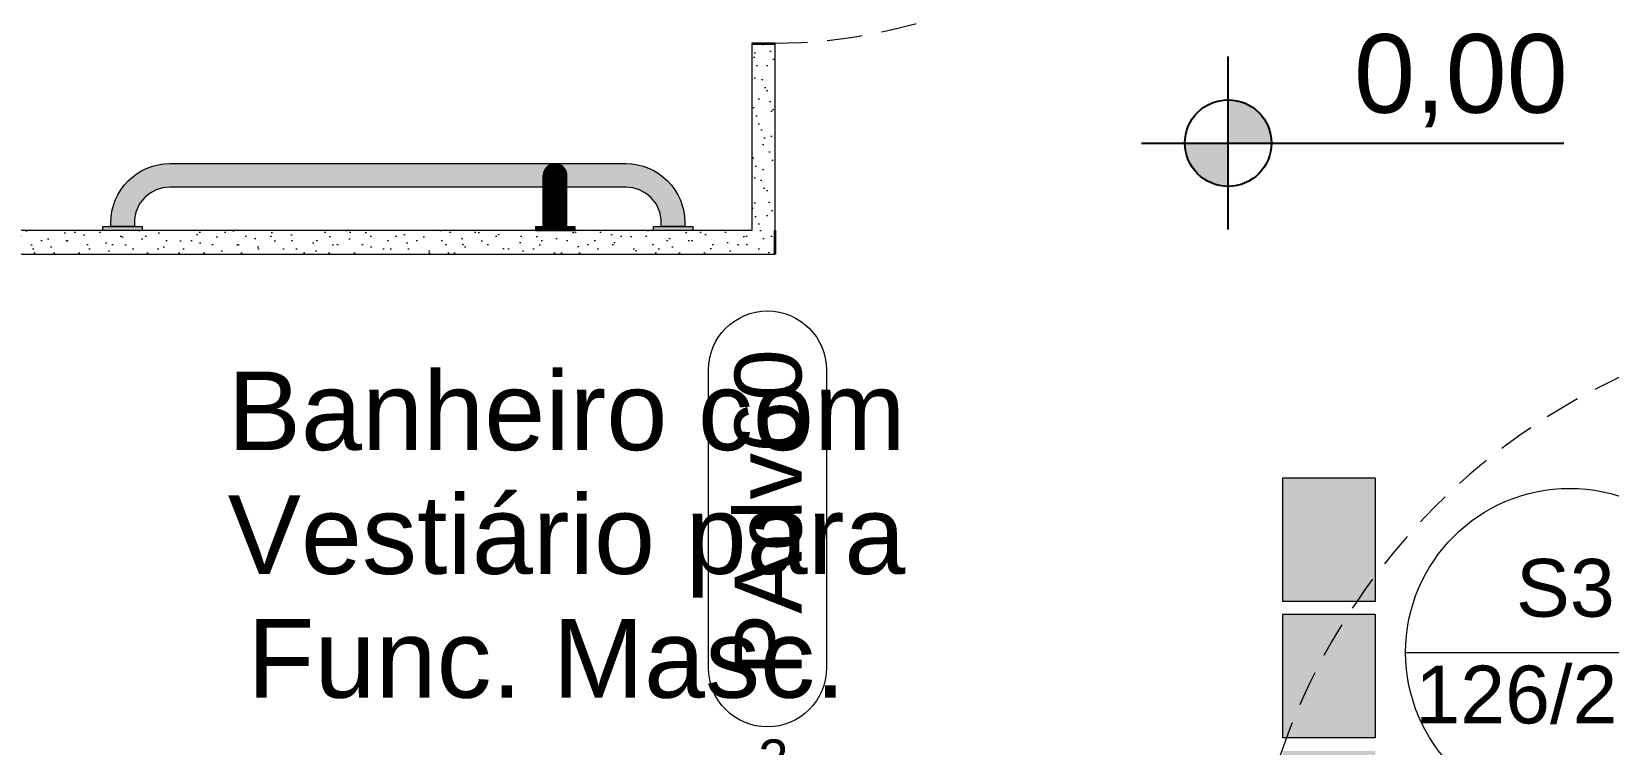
# Model space of a CAD drawing. Header units: metres. Extents: x -1783 to 21505, y -57 to 13660.
# Drawn here: x 11988.3 to 12188.8, y 12448.9 to 12539.6 of the extents above; entities that cross this region are included whole.
import ezdxf

# ---------------------------------------------------------------- set-up
doc = ezdxf.new("R2010")
doc.units = ezdxf.units.M
doc.header["$MEASUREMENT"] = 0
doc.linetypes.add('Dashed', pattern=[0.07, 0.045, -0.025])
for name, color, linetype, lineweight in [('Bombeiro', 1, 'Continuous', 0), ('LOUCAS-METAIS.ARQ_Caneta_No__96', 252, 'Continuous', 0), ('Marcadores de Porta Archicad_Caneta_No__7', 7, 'Continuous', 13), ('PAREDE.ARQ_Caneta_No__1', 7, 'Continuous', 35), ('PAREDE.ARQ_Caneta_No__241', 7, 'Continuous', 13), ('Portas Archicad_Caneta_No__1', 7, 'Continuous', 35), ('Portas Archicad_Caneta_No__241', 7, 'Continuous', 13), ('Selos de Zona Archicad_Caneta_No__11', 7, 'Continuous', 5)]:
    doc.layers.add(name, color=color, linetype=linetype, lineweight=lineweight)
for name, color, linetype in [('cotas', 7, 'Continuous'), ('COTAS EXECUTIVO.EXEC', 7, 'Continuous'), ('Marcadores de Porta Archicad', 7, 'Continuous'), ('Portas Archicad', 7, 'Continuous'), ('ZONA', 7, 'Continuous')]:
    doc.layers.add(name, color=color, linetype=linetype)
for name, color, linetype, lineweight, true_color in [('LOUCAS-METAIS.ARQ_Caneta_No__18', 7, 'Continuous', 0, 0xdfdfdf), ('PAREDE.ARQ_Caneta_No__97', 7, 'Continuous', 5, 0x6b6b6b), ('Portas Archicad_Caneta_No__9', 7, 'Continuous', 5, 0x020202), ('Portas Archicad_Caneta_No__97', 7, 'Continuous', 5, 0x6b6b6b)]:
    doc.layers.add(name, color=color, linetype=linetype, lineweight=lineweight, true_color=true_color)
doc.styles.add('ARIAL', font='arial.ttf', dxfattribs={"height": 0.15})
doc.styles.add('GENERATED_STYLE_1', font='arial.ttf')
doc.styles.add('R80', font='romans.shx', dxfattribs={"height": 10})
doc.dimstyles.new('1-50', dxfattribs={"dimtxt": 10, "dimasz": 5, "dimexe": 10, "dimexo": 10, "dimgap": 3, "dimtad": 1, "dimdec": 1, "dimrnd": 1, "dimdsep": 46, "dimtxsty": 'R80', "dimblk": 'DOT', "dimcen": 0, "dimclrd": 252, "dimclre": 252, "dimclrt": 252, "dimadec": 0, "dimazin": 0, "dimtfac": 1, "dimtdec": 1, "dimtix": 1, "dimtmove": 2, "dimatfit": 3, "dimldrblk": 'DOT', "dimfxl": 1, "dimtolj": 1, "dimarcsym": 0})
pattern_1 = [(45, (18585.2446, 16076.2687), (-1.59099026, 1.59099026), [0, -1.5, 0, -2.25]), (110, (18590.2446, 16076.2687), (2.1143084, 0.7695453), [0, -1.1, 0, -1.9])]

# ---------------------------------------------------------------- blocks, each defined once
blk = doc.blocks.new('_Dot')
at = {"color": 0, "linetype": 'ByBlock', "lineweight": -2}
blk.add_line((-0.5, 0), (-1, 0), dxfattribs=at)
at = {"color": 0, "linetype": 'ByBlock', "const_width": 0.5}
blk.add_lwpolyline([(-0.25, 0, 1), (0.25, 0, 1)], format="xyb", close=True, dxfattribs=at)
blk = doc.blocks.new('*D7198')
at = {"layer": 'COTAS EXECUTIVO.EXEC', "color": 252, "lineweight": -2, "transparency": 16777216}
for p, q in [((12086.34, 12791.3), (11880.68, 12791.3)), ((11890.68, 12786.3), (11890.68, 12608.21)), ((11890.68, 12425.89), (11890.68, 12576.49)), ((12711.34, 12420.89), (11880.68, 12420.89))]:
    blk.add_line(p, q, dxfattribs=at)
at = {"layer": 'COTAS EXECUTIVO.EXEC', "color": 252, "lineweight": -2, "transparency": 16777216, "xscale": 5, "yscale": 5, "zscale": 5}
for p, rotation in [((11890.68, 12791.3), 90), ((11890.68, 12420.89), 270)]:
    blk.add_blockref('_Dot', p, dxfattribs=dict(at, rotation=rotation))
at = {"layer": 'COTAS EXECUTIVO.EXEC', "color": 252, "transparency": 16777216, "insert": (11890.68, 12592.35), "char_height": 10, "attachment_point": 5, "rotation": 90, "style": 'R80'}
blk.add_mtext('\\A1;370', dxfattribs=at)
blk = doc.blocks.new('*D7251')
at = {"layer": 'COTAS EXECUTIVO.EXEC', "color": 252, "lineweight": -2, "transparency": 16777216}
for p, q in [((12043.84, 12821.3), (12043.84, 12855.05)), ((12238.85, 12510.89), (12238.85, 12855.05)), ((12048.84, 12845.05), (12125.8, 12845.05)), ((12233.85, 12845.05), (12156.09, 12845.05))]:
    blk.add_line(p, q, dxfattribs=at)
at = {"layer": 'COTAS EXECUTIVO.EXEC', "color": 252, "lineweight": -2, "transparency": 16777216, "xscale": 5, "yscale": 5, "zscale": 5, "rotation": 180}
blk.add_blockref('_Dot', (12043.84, 12845.05), dxfattribs=at)
at = {"layer": 'COTAS EXECUTIVO.EXEC', "color": 252, "lineweight": -2, "transparency": 16777216, "xscale": 5, "yscale": 5, "zscale": 5}
blk.add_blockref('_Dot', (12238.85, 12845.05), dxfattribs=at)
at = {"layer": 'COTAS EXECUTIVO.EXEC', "color": 252, "transparency": 16777216, "insert": (12140.94, 12845.05), "char_height": 10, "attachment_point": 5, "style": 'R80'}
blk.add_mtext('\\A1;195', dxfattribs=at)
blk = doc.blocks.new('*D7442')
at = {"layer": 'COTAS EXECUTIVO.EXEC', "color": 252, "lineweight": -2, "transparency": 16777216}
for p, q in [((11933.84, 12524.25), (11933.84, 12885.48)), ((12238.85, 12510.89), (12238.85, 12885.48)), ((11938.84, 12875.48), (12056.74, 12875.48)), ((12233.85, 12875.48), (12088.46, 12875.48))]:
    blk.add_line(p, q, dxfattribs=at)
at = {"layer": 'COTAS EXECUTIVO.EXEC', "color": 252, "lineweight": -2, "transparency": 16777216, "xscale": 5, "yscale": 5, "zscale": 5, "rotation": 180}
blk.add_blockref('_Dot', (11933.84, 12875.48), dxfattribs=at)
at = {"layer": 'COTAS EXECUTIVO.EXEC', "color": 252, "lineweight": -2, "transparency": 16777216, "xscale": 5, "yscale": 5, "zscale": 5}
blk.add_blockref('_Dot', (12238.85, 12875.48), dxfattribs=at)
at = {"layer": 'COTAS EXECUTIVO.EXEC', "color": 252, "transparency": 16777216, "insert": (12072.6, 12875.48), "char_height": 10, "attachment_point": 5, "style": 'R80'}
blk.add_mtext('\\A1;305', dxfattribs=at)
blk = doc.blocks.new('Banheiro com Vestiário para Func. Masc._9_13_6', base_point=(-64.4867, -34.6588))
at = {"layer": 'Selos de Zona Archicad_Caneta_No__11', "color": 7, "lineweight": 5, "insert": (-64.4867, -34.3873), "char_height": 0.1, "width": 1, "attachment_point": 2, "line_spacing_factor": 0.944808, "style": 'GENERATED_STYLE_1'}
blk.add_mtext('\\A1;\\pt0,0.55;Banheiro com Vestiário para Func. Masc.{\\H0.66x;\\S^  ;\\S^  ;}', dxfattribs=at)
at = {"layer": 'Selos de Zona Archicad_Caneta_No__11', "color": 7, "lineweight": 5, "insert": (-64.4867, -34.8554), "char_height": 0.075, "attachment_point": 2, "style": 'GENERATED_STYLE_1'}
blk.add_mtext('\\A1;\\pt0,0.55;A: 10,55{\\H0.66x;\\S^  ;} m{\\H0.66x;\\S2^  ;}', dxfattribs=at)
blk = doc.blocks.new('Door 26_5')
at = {"layer": 'Portas Archicad', "linetype": 'Continuous', "lineweight": 0, "true_color": 0xffffff}
for points in [[(0.325, 0.65), (0.305, 0.65), (0.305, 0.55), (0.325, 0.55)], [(0.315, 0.55), (0.305, 0.55), (0.305, 0.1), (0.315, 0.1)], [(0.325, 0.55), (0.315, 0.55), (0.315, 0.1), (0.325, 0.1)], [(0.305, 0), (0.325, 0), (0.325, 0.1), (0.305, 0.1)]]:
    blk.add_hatch(color=7, dxfattribs=at).paths.add_polyline_path(points)
at = {"layer": 'Portas Archicad_Caneta_No__1', "color": 7, "linetype": 'Continuous', "lineweight": 35}
for p, q in [((-0.325, -0.03), (-0.325, 0)), ((-0.325, -0.03), (-0.325, 0)), ((0.325, -0.03), (0.325, 0)), ((0.325, -0.03), (0.325, 0))]:
    blk.add_line(p, q, dxfattribs=at)
at = {"layer": 'Portas Archicad_Caneta_No__9', "color": 18, "linetype": 'Continuous', "lineweight": 5, "true_color": 0x020202}
for p, q in [((0.305, 0.55), (0.305, 0.65)), ((0.305, 0.65), (0.325, 0.65)), ((0.325, 0.65), (0.325, 0.55)), ((0.325, 0.55), (0.305, 0.55)), ((0.315, 0.55), (0.315, 0.1)), ((0.305, 0), (0.305, 0.1)), ((0.305, 0.1), (0.325, 0.1)), ((0.325, 0.1), (0.325, 0)), ((0.325, 0), (0.305, 0))]:
    blk.add_line(p, q, dxfattribs=at)
at = {"layer": 'Portas Archicad_Caneta_No__9', "color": 18, "linetype": 'Continuous', "lineweight": 5, "true_color": 0x020202, "flags": 128}
for points in [[(0.315, 0.55), (0.315, 0.1), (0.305, 0.1), (0.305, 0.55)], [(0.325, 0.55), (0.325, 0.1), (0.315, 0.1), (0.315, 0.55)]]:
    blk.add_lwpolyline(points, close=True, dxfattribs=at)
at = {"layer": 'Portas Archicad_Caneta_No__97', "color": 251, "linetype": 'Dashed', "lineweight": 5, "true_color": 0x6b6b6b}
blk.add_arc((0.325, 0), 0.65, 90, 180, dxfattribs=at)
blk = doc.blocks.new('Door 26_4')
at = {"layer": 'Portas Archicad', "linetype": 'Continuous', "lineweight": 0, "true_color": 0xffffff}
for points in [[(0.412, 0.824), (0.372, 0.824), (0.372, 0), (0.412, 0)], [(-0.412, 0), (-0.412, 0.019), (-0.462, 0.019), (-0.462, 0)], [(-0.4, -0.2), (-0.4, -0.04), (-0.412, -0.04), (-0.412, 0), (-0.45, 0), (-0.45, -0.2)], [(0.45, -0.2), (0.45, 0), (0.412, 0), (0.412, -0.04), (0.4, -0.04), (0.4, -0.2)], [(0.412, 0.019), (0.412, 0), (0.462, 0), (0.462, 0.019)], [(-0.412, -0.219), (-0.412, -0.2), (-0.462, -0.2), (-0.462, -0.219)], [(0.412, -0.2), (0.412, -0.219), (0.462, -0.219), (0.462, -0.2)]]:
    blk.add_hatch(color=7, dxfattribs=at).paths.add_polyline_path(points)
at = {"layer": 'Portas Archicad_Caneta_No__241', "color": 7, "linetype": 'Continuous', "lineweight": 13}
for p, q in [((-0.462, 0), (-0.45, 0)), ((-0.462, 0), (-0.45, 0)), ((-0.45, 0), (-0.45, -0.03)), ((-0.45, 0), (-0.45, -0.03)), ((0.45, 0), (0.45, -0.03)), ((0.45, 0), (0.45, -0.03)), ((0.45, 0), (0.462, 0)), ((0.45, 0), (0.462, 0)), ((-0.45, -0.03), (-0.45, -0.17)), ((-0.45, -0.03), (-0.45, -0.17)), ((-0.45, -0.03), (-0.45, -0.17)), ((-0.45, -0.03), (-0.45, -0.17)), ((0.45, -0.03), (0.45, -0.17)), ((0.45, -0.03), (0.45, -0.17)), ((0.45, -0.03), (0.45, -0.17)), ((0.45, -0.03), (0.45, -0.17)), ((-0.45, -0.17), (-0.45, -0.2)), ((-0.45, -0.17), (-0.45, -0.2)), ((-0.45, -0.17), (-0.45, -0.2)), ((-0.45, -0.17), (-0.45, -0.2)), ((0.45, -0.17), (0.45, -0.2)), ((0.45, -0.17), (0.45, -0.2)), ((0.45, -0.17), (0.45, -0.2)), ((0.45, -0.17), (0.45, -0.2)), ((-0.462, -0.2), (-0.45, -0.2)), ((-0.462, -0.2), (-0.45, -0.2)), ((0.45, -0.2), (0.462, -0.2)), ((0.45, -0.2), (0.462, -0.2))]:
    blk.add_line(p, q, dxfattribs=at)
at = {"layer": 'Portas Archicad_Caneta_No__9', "color": 18, "linetype": 'Continuous', "lineweight": 5, "true_color": 0x020202}
for p, q in [((0.372, 0), (0.372, 0.824)), ((0.372, 0.824), (0.412, 0.824)), ((0.412, 0.824), (0.412, 0)), ((-0.462, 0), (-0.462, 0.019)), ((-0.462, 0.019), (-0.412, 0.019)), ((-0.412, 0), (-0.462, 0)), ((-0.412, 0), (-0.45, 0)), ((-0.45, 0), (-0.45, -0.2)), ((-0.412, 0.019), (-0.412, 0)), ((-0.412, -0.04), (-0.412, 0)), ((0.412, 0), (0.372, 0)), ((0.412, 0.019), (0.462, 0.019)), ((0.412, 0), (0.412, 0.019)), ((0.462, 0), (0.412, 0)), ((0.45, 0), (0.412, 0)), ((0.412, 0), (0.412, -0.04)), ((0.45, -0.2), (0.45, 0)), ((0.462, 0.019), (0.462, 0)), ((-0.4, -0.04), (-0.412, -0.04)), ((-0.4, -0.2), (-0.4, -0.04)), ((0.412, -0.04), (0.4, -0.04)), ((0.4, -0.04), (0.4, -0.2)), ((-0.462, -0.219), (-0.462, -0.2)), ((-0.462, -0.2), (-0.412, -0.2)), ((-0.45, -0.2), (-0.4, -0.2)), ((-0.412, -0.2), (-0.412, -0.219)), ((0.4, -0.2), (0.45, -0.2)), ((0.412, -0.2), (0.462, -0.2)), ((0.412, -0.219), (0.412, -0.2)), ((0.462, -0.2), (0.462, -0.219)), ((-0.412, -0.219), (-0.462, -0.219)), ((0.462, -0.219), (0.412, -0.219))]:
    blk.add_line(p, q, dxfattribs=at)
at = {"layer": 'Portas Archicad_Caneta_No__97', "color": 251, "linetype": 'Dashed', "lineweight": 5, "true_color": 0x6b6b6b}
blk.add_arc((0.412, 0), 0.824, 90, 180, dxfattribs=at)
blk = doc.blocks.new('Grab Bar 26_4')
at = {"layer": 'LOUCAS-METAIS.ARQ_Caneta_No__18', "linetype": 'Continuous', "lineweight": 0, "true_color": 0xdfdfdf}
for points in [[(-0.375, 0), (-0.375, -0.005), (-0.325, -0.005), (-0.325, 0)], [(0.325, 0), (0.325, -0.005), (0.375, -0.005), (0.375, 0)], [(-0.365, -0.005), (-0.365, -0.01, 0.414214), (-0.29, -0.085), (0.29, -0.085, 0.414214), (0.365, -0.01), (0.365, -0.005), (0.335, -0.005), (0.335, -0.01, -0.414214), (0.29, -0.055), (-0.29, -0.055, -0.414214), (-0.335, -0.01), (-0.335, -0.005)]]:
    blk.add_hatch(color=254, dxfattribs=at).paths.add_polyline_path(points)
at = {"layer": 'LOUCAS-METAIS.ARQ_Caneta_No__96', "color": 252, "linetype": 'Continuous', "lineweight": 0, "flags": 128}
for points in [[(-0.375, 0), (-0.375, -0.005), (-0.325, -0.005), (-0.325, 0)], [(0.325, 0), (0.325, -0.005), (0.375, -0.005), (0.375, 0)]]:
    blk.add_lwpolyline(points, close=True, dxfattribs=at)
blk.add_lwpolyline([(-0.365, -0.005), (-0.365, -0.01, 0.414214), (-0.29, -0.085), (0.29, -0.085, 0.414214), (0.365, -0.01), (0.365, -0.005), (0.335, -0.005), (0.335, -0.01, -0.414214), (0.29, -0.055), (-0.29, -0.055, -0.414214), (-0.335, -0.01), (-0.335, -0.005)], format="xyb", close=True, dxfattribs=at)
blk = doc.blocks.new('Grab Bar 26_3')
at = {"layer": 'LOUCAS-METAIS.ARQ_Caneta_No__18', "linetype": 'Continuous', "lineweight": 0, "true_color": 0xdfdfdf}
for points in [[(-0.017, 0), (-0.017, -0.005), (-0.0108, -0.005), (-0.0108, 0)], [(-0.0108, -0.005), (-0.0037, -0.005), (-0.0037, 0), (-0.0108, 0)], [(-0.0037, 0), (-0.0037, -0.005), (0.0037, -0.005), (0.0037, 0)], [(0.0037, -0.005), (0.0108, -0.005), (0.0108, 0), (0.0037, 0)], [(0.0108, 0), (0.0108, -0.005), (0.017, -0.005), (0.017, 0)], [(0.017, -0.005), (0.0217, -0.005), (0.0217, 0), (0.017, 0)], [(0.0217, -0.005), (0.0244, -0.005), (0.0244, 0), (0.0217, 0)], [(0.0244, 0), (0.0244, -0.005), (0.0249, -0.005), (0.0249, 0)], [(-0.0249, 0), (-0.0249, -0.005), (-0.0244, -0.005), (-0.0244, 0)], [(-0.0244, -0.005), (-0.0217, -0.005), (-0.0217, 0), (-0.0244, 0)], [(-0.0217, -0.005), (-0.017, -0.005), (-0.017, 0), (-0.0217, 0)], [(-0.015, -0.01), (-0.0147, -0.0102), (-0.0147, -0.005), (-0.015, -0.005)], [(-0.015, -0.01), (-0.015, -0.0234), (-0.0147, -0.024), (-0.0147, -0.0102)], [(-0.0147, -0.005), (-0.0147, -0.0102), (-0.014, -0.0103), (-0.014, -0.005)], [(-0.0147, -0.0102), (-0.0147, -0.024), (-0.014, -0.0246), (-0.014, -0.0103)], [(-0.014, -0.0103), (-0.0129, -0.0104), (-0.0129, -0.005), (-0.014, -0.005)], [(-0.014, -0.0246), (-0.0129, -0.0251), (-0.0129, -0.0104), (-0.014, -0.0103)], [(-0.0129, -0.005), (-0.0129, -0.0104), (-0.0113, -0.0106), (-0.0113, -0.005)], [(-0.0113, -0.0106), (-0.0129, -0.0104), (-0.0129, -0.0251), (-0.0113, -0.0256)], [(-0.0113, -0.005), (-0.0113, -0.0106), (-0.0094, -0.0107), (-0.0094, -0.005)], [(-0.0094, -0.0107), (-0.0113, -0.0106), (-0.0113, -0.0256), (-0.0094, -0.026)], [(-0.0094, -0.0107), (-0.0073, -0.0107), (-0.0073, -0.005), (-0.0094, -0.005)], [(-0.0094, -0.0107), (-0.0094, -0.026), (-0.0073, -0.0263), (-0.0073, -0.0107)], [(-0.0073, -0.005), (-0.0073, -0.0107), (-0.0049, -0.0108), (-0.0049, -0.005)], [(-0.0049, -0.0108), (-0.0073, -0.0107), (-0.0073, -0.0263), (-0.0049, -0.0265)], [(-0.0049, -0.005), (-0.0049, -0.0108), (-0.0023, -0.0108), (-0.0023, -0.005)], [(-0.0023, -0.0108), (-0.0049, -0.0108), (-0.0049, -0.0265), (-0.0023, -0.0267)], [(-0.0023, -0.005), (-0.0023, -0.0108), (0.0003, -0.0108), (0.0003, -0.005)], [(0.0003, -0.0108), (-0.0023, -0.0108), (-0.0023, -0.0267), (0.0003, -0.0267)], [(0.0003, -0.005), (0.0003, -0.0108), (0.0029, -0.0108), (0.0029, -0.005)], [(0.0029, -0.0108), (0.0003, -0.0108), (0.0003, -0.0267), (0.0029, -0.0266)], [(0.0029, -0.0108), (0.0054, -0.0108), (0.0054, -0.005), (0.0029, -0.005)], [(0.0029, -0.0266), (0.0054, -0.0265), (0.0054, -0.0108), (0.0029, -0.0108)], [(0.0054, -0.005), (0.0054, -0.0108), (0.0077, -0.0107), (0.0077, -0.005)], [(0.0077, -0.0107), (0.0054, -0.0108), (0.0054, -0.0265), (0.0077, -0.0262)], [(0.0077, -0.005), (0.0077, -0.0107), (0.0098, -0.0106), (0.0098, -0.005)], [(0.0098, -0.0106), (0.0077, -0.0107), (0.0077, -0.0262), (0.0098, -0.0259)], [(0.0098, -0.005), (0.0098, -0.0106), (0.0117, -0.0105), (0.0117, -0.005)], [(0.0098, -0.0106), (0.0098, -0.0259), (0.0117, -0.0255), (0.0117, -0.0105)], [(0.0117, -0.005), (0.0117, -0.0105), (0.0131, -0.0104), (0.0131, -0.005)], [(0.0131, -0.0104), (0.0117, -0.0105), (0.0117, -0.0255), (0.0131, -0.025)], [(0.0131, -0.005), (0.0131, -0.0104), (0.0142, -0.0103), (0.0142, -0.005)], [(0.0142, -0.0103), (0.0131, -0.0104), (0.0131, -0.025), (0.0142, -0.0244)], [(0.0142, -0.005), (0.0142, -0.0103), (0.0148, -0.0101), (0.0148, -0.005)], [(0.0142, -0.0103), (0.0142, -0.0244), (0.0148, -0.0239), (0.0148, -0.0101)], [(0.015, -0.005), (0.0148, -0.005), (0.0148, -0.0101), (0.015, -0.01)], [(0.0148, -0.0101), (0.0148, -0.0239), (0.015, -0.0233), (0.015, -0.01)], [(-0.0147, -0.024), (-0.015, -0.0234), (-0.015, -0.0361), (-0.0147, -0.0373)], [(-0.015, -0.0476), (-0.0147, -0.0492), (-0.0147, -0.0373), (-0.015, -0.0361)], [(-0.0147, -0.024), (-0.0147, -0.0373), (-0.014, -0.0384), (-0.014, -0.0246)], [(-0.014, -0.0384), (-0.0147, -0.0373), (-0.0147, -0.0492), (-0.014, -0.0508)], [(-0.014, -0.0246), (-0.014, -0.0384), (-0.0129, -0.0394), (-0.0129, -0.0251)], [(-0.014, -0.0508), (-0.0129, -0.0523), (-0.0129, -0.0394), (-0.014, -0.0384)], [(-0.0129, -0.0251), (-0.0129, -0.0394), (-0.0113, -0.0403), (-0.0113, -0.0256)], [(-0.0129, -0.0394), (-0.0129, -0.0523), (-0.0113, -0.0536), (-0.0113, -0.0403)], [(-0.0094, -0.026), (-0.0113, -0.0256), (-0.0113, -0.0403), (-0.0094, -0.0411)], [(-0.0094, -0.0411), (-0.0073, -0.0418), (-0.0073, -0.0263), (-0.0094, -0.026)], [(-0.0049, -0.0265), (-0.0073, -0.0263), (-0.0073, -0.0418), (-0.0049, -0.0422)], [(-0.0023, -0.0267), (-0.0049, -0.0265), (-0.0049, -0.0422), (-0.0023, -0.0425)], [(0.0003, -0.0267), (-0.0023, -0.0267), (-0.0023, -0.0425), (0.0003, -0.0426)], [(0.0029, -0.0266), (0.0003, -0.0267), (0.0003, -0.0426), (0.0029, -0.0425)], [(0.0029, -0.0425), (0.0054, -0.0421), (0.0054, -0.0265), (0.0029, -0.0266)], [(0.0077, -0.0262), (0.0054, -0.0265), (0.0054, -0.0421), (0.0077, -0.0416)], [(0.0098, -0.0259), (0.0077, -0.0262), (0.0077, -0.0416), (0.0098, -0.041)], [(0.0098, -0.0259), (0.0098, -0.041), (0.0117, -0.0402), (0.0117, -0.0255)], [(0.0117, -0.0255), (0.0117, -0.0402), (0.0131, -0.0392), (0.0131, -0.025)], [(0.0117, -0.0402), (0.0117, -0.0533), (0.0131, -0.052), (0.0131, -0.0392)], [(0.0131, -0.025), (0.0131, -0.0392), (0.0142, -0.0382), (0.0142, -0.0244)], [(0.0142, -0.0382), (0.0131, -0.0392), (0.0131, -0.052), (0.0142, -0.0505)], [(0.0142, -0.0244), (0.0142, -0.0382), (0.0148, -0.0371), (0.0148, -0.0239)], [(0.0142, -0.0505), (0.0148, -0.0489), (0.0148, -0.0371), (0.0142, -0.0382)], [(0.015, -0.0233), (0.0148, -0.0239), (0.0148, -0.0371), (0.015, -0.0359)], [(0.0148, -0.0371), (0.0148, -0.0489), (0.015, -0.0472), (0.015, -0.0359)], [(-0.0147, -0.0492), (-0.015, -0.0476), (-0.015, -0.0571), (-0.0147, -0.0592)], [(-0.0147, -0.0592), (-0.015, -0.0571), (-0.015, -0.0643), (-0.0147, -0.0667)], [(-0.014, -0.0508), (-0.0147, -0.0492), (-0.0147, -0.0592), (-0.014, -0.0611)], [(-0.0147, -0.0592), (-0.0147, -0.0667), (-0.014, -0.0689), (-0.014, -0.0611)], [(-0.014, -0.0508), (-0.014, -0.0611), (-0.0129, -0.063), (-0.0129, -0.0523)], [(-0.0129, -0.0523), (-0.0129, -0.063), (-0.0113, -0.0647), (-0.0113, -0.0536)], [(-0.0113, -0.0403), (-0.0113, -0.0536), (-0.0094, -0.0547), (-0.0094, -0.0411)], [(-0.0113, -0.0647), (-0.0094, -0.0661), (-0.0094, -0.0547), (-0.0113, -0.0536)], [(-0.0094, -0.0411), (-0.0094, -0.0547), (-0.0073, -0.0556), (-0.0073, -0.0418)], [(-0.0094, -0.0547), (-0.0094, -0.0661), (-0.0073, -0.0672), (-0.0073, -0.0556)], [(-0.0073, -0.0418), (-0.0073, -0.0556), (-0.0049, -0.0563), (-0.0049, -0.0422)], [(-0.0073, -0.0556), (-0.0073, -0.0672), (-0.0049, -0.0681), (-0.0049, -0.0563)], [(-0.0049, -0.0563), (-0.0023, -0.0567), (-0.0023, -0.0425), (-0.0049, -0.0422)], [(-0.0049, -0.0563), (-0.0049, -0.0681), (-0.0023, -0.0686), (-0.0023, -0.0567)], [(-0.0023, -0.0425), (-0.0023, -0.0567), (0.0003, -0.0568), (0.0003, -0.0426)], [(-0.0023, -0.0686), (0.0003, -0.0687), (0.0003, -0.0568), (-0.0023, -0.0567)], [(0.0003, -0.0426), (0.0003, -0.0568), (0.0029, -0.0566), (0.0029, -0.0425)], [(0.0003, -0.0687), (0.0029, -0.0685), (0.0029, -0.0566), (0.0003, -0.0568)], [(0.0029, -0.0425), (0.0029, -0.0566), (0.0054, -0.0562), (0.0054, -0.0421)], [(0.0029, -0.0566), (0.0029, -0.0685), (0.0054, -0.0679), (0.0054, -0.0562)], [(0.0054, -0.0421), (0.0054, -0.0562), (0.0077, -0.0555), (0.0077, -0.0416)], [(0.0054, -0.0562), (0.0054, -0.0679), (0.0077, -0.067), (0.0077, -0.0555)], [(0.0077, -0.0416), (0.0077, -0.0555), (0.0098, -0.0545), (0.0098, -0.041)], [(0.0077, -0.0555), (0.0077, -0.067), (0.0098, -0.0658), (0.0098, -0.0545)], [(0.0098, -0.041), (0.0098, -0.0545), (0.0117, -0.0533), (0.0117, -0.0402)], [(0.0098, -0.0658), (0.0117, -0.0643), (0.0117, -0.0533), (0.0098, -0.0545)], [(0.0117, -0.0533), (0.0117, -0.0643), (0.0131, -0.0626), (0.0131, -0.052)], [(0.0131, -0.0626), (0.0142, -0.0608), (0.0142, -0.0505), (0.0131, -0.052)], [(0.0142, -0.0505), (0.0142, -0.0608), (0.0148, -0.0588), (0.0148, -0.0489)], [(0.0142, -0.0608), (0.0142, -0.0685), (0.0148, -0.0662), (0.0148, -0.0588)], [(0.015, -0.0472), (0.0148, -0.0489), (0.0148, -0.0588), (0.015, -0.0567)], [(0.015, -0.0567), (0.0148, -0.0588), (0.0148, -0.0662), (0.015, -0.0638)], [(-0.015, -0.0688), (-0.0147, -0.0713), (-0.0147, -0.0667), (-0.015, -0.0643)], [(-0.0147, -0.0713), (-0.015, -0.0688), (-0.015, -0.0703), (-0.0147, -0.0729)], [(-0.0147, -0.0667), (-0.0147, -0.0713), (-0.014, -0.0738), (-0.014, -0.0689)], [(-0.014, -0.0738), (-0.0147, -0.0713), (-0.0147, -0.0729), (-0.014, -0.0754)], [(-0.014, -0.0611), (-0.014, -0.0689), (-0.0129, -0.0711), (-0.0129, -0.063)], [(-0.014, -0.0689), (-0.014, -0.0738), (-0.0129, -0.0761), (-0.0129, -0.0711)], [(-0.014, -0.0754), (-0.0129, -0.0777), (-0.0129, -0.0761), (-0.014, -0.0738)], [(-0.0129, -0.0711), (-0.0113, -0.073), (-0.0113, -0.0647), (-0.0129, -0.063)], [(-0.0129, -0.0711), (-0.0129, -0.0761), (-0.0113, -0.0782), (-0.0113, -0.073)], [(-0.0113, -0.0782), (-0.0129, -0.0761), (-0.0129, -0.0777), (-0.0113, -0.0798)], [(-0.0113, -0.0647), (-0.0113, -0.073), (-0.0094, -0.0746), (-0.0094, -0.0661)], [(-0.0113, -0.073), (-0.0113, -0.0782), (-0.0094, -0.0799), (-0.0094, -0.0746)], [(-0.0094, -0.0799), (-0.0113, -0.0782), (-0.0113, -0.0798), (-0.0094, -0.0817)], [(-0.0094, -0.0661), (-0.0094, -0.0746), (-0.0073, -0.076), (-0.0073, -0.0672)], [(-0.0094, -0.0746), (-0.0094, -0.0799), (-0.0073, -0.0814), (-0.0073, -0.076)], [(-0.0094, -0.0799), (-0.0094, -0.0817), (-0.0073, -0.0831), (-0.0073, -0.0814)], [(-0.0073, -0.076), (-0.0049, -0.0769), (-0.0049, -0.0681), (-0.0073, -0.0672)], [(-0.0073, -0.0814), (-0.0049, -0.0824), (-0.0049, -0.0769), (-0.0073, -0.076)], [(-0.0049, -0.0769), (-0.0023, -0.0775), (-0.0023, -0.0686), (-0.0049, -0.0681)], [(-0.0049, -0.0824), (-0.0023, -0.083), (-0.0023, -0.0775), (-0.0049, -0.0769)], [(-0.0023, -0.0775), (0.0003, -0.0777), (0.0003, -0.0687), (-0.0023, -0.0686)], [(-0.0023, -0.083), (0.0003, -0.0832), (0.0003, -0.0777), (-0.0023, -0.0775)], [(0.0003, -0.0687), (0.0003, -0.0777), (0.0029, -0.0774), (0.0029, -0.0685)], [(0.0003, -0.0777), (0.0003, -0.0832), (0.0029, -0.0829), (0.0029, -0.0774)], [(0.0029, -0.0685), (0.0029, -0.0774), (0.0054, -0.0768), (0.0054, -0.0679)], [(0.0029, -0.0774), (0.0029, -0.0829), (0.0054, -0.0822), (0.0054, -0.0768)], [(0.0054, -0.0679), (0.0054, -0.0768), (0.0077, -0.0757), (0.0077, -0.067)], [(0.0054, -0.0822), (0.0077, -0.0811), (0.0077, -0.0757), (0.0054, -0.0768)], [(0.0077, -0.0757), (0.0098, -0.0743), (0.0098, -0.0658), (0.0077, -0.067)], [(0.0077, -0.0811), (0.0098, -0.0796), (0.0098, -0.0743), (0.0077, -0.0757)], [(0.0098, -0.0796), (0.0077, -0.0811), (0.0077, -0.0829), (0.0098, -0.0813)], [(0.0098, -0.0658), (0.0098, -0.0743), (0.0117, -0.0726), (0.0117, -0.0643)], [(0.0098, -0.0743), (0.0098, -0.0796), (0.0117, -0.0778), (0.0117, -0.0726)], [(0.0098, -0.0813), (0.0117, -0.0794), (0.0117, -0.0778), (0.0098, -0.0796)], [(0.0117, -0.0726), (0.0131, -0.0707), (0.0131, -0.0626), (0.0117, -0.0643)], [(0.0117, -0.0778), (0.0131, -0.0756), (0.0131, -0.0707), (0.0117, -0.0726)], [(0.0131, -0.0756), (0.0117, -0.0778), (0.0117, -0.0794), (0.0131, -0.0773)], [(0.0131, -0.0626), (0.0131, -0.0707), (0.0142, -0.0685), (0.0142, -0.0608)], [(0.0131, -0.0707), (0.0131, -0.0756), (0.0142, -0.0733), (0.0142, -0.0685)], [(0.0142, -0.0733), (0.0131, -0.0756), (0.0131, -0.0773), (0.0142, -0.0749)], [(0.0142, -0.0685), (0.0142, -0.0733), (0.0148, -0.0708), (0.0148, -0.0662)], [(0.0142, -0.0749), (0.0148, -0.0723), (0.0148, -0.0708), (0.0142, -0.0733)], [(0.0148, -0.0662), (0.0148, -0.0708), (0.015, -0.0682), (0.015, -0.0638)], [(0.015, -0.0682), (0.0148, -0.0708), (0.0148, -0.0723), (0.015, -0.0697)], [(-0.0049, -0.0824), (-0.0073, -0.0814), (-0.0073, -0.0831), (-0.0049, -0.0842)], [(-0.0023, -0.083), (-0.0049, -0.0824), (-0.0049, -0.0842), (-0.0023, -0.0848)], [(0.0003, -0.0832), (-0.0023, -0.083), (-0.0023, -0.0848), (0.0003, -0.085)], [(0.0029, -0.0829), (0.0003, -0.0832), (0.0003, -0.085), (0.0029, -0.0847)], [(0.0029, -0.0829), (0.0029, -0.0847), (0.0054, -0.084), (0.0054, -0.0822)], [(0.0077, -0.0811), (0.0054, -0.0822), (0.0054, -0.084), (0.0077, -0.0829)]]:
    blk.add_hatch(color=254, dxfattribs=at).paths.add_polyline_path(points)
at = {"layer": 'LOUCAS-METAIS.ARQ_Caneta_No__96', "color": 252, "linetype": 'Continuous', "lineweight": 0}
for p, q in [((-0.0037, 0), (0.0037, 0)), ((0.0037, 0), (0.0108, 0)), ((0.0108, 0), (0.017, 0)), ((0.017, 0), (0.0217, 0)), ((0.0217, 0), (0.0244, 0)), ((0.0244, 0), (0.0249, 0)), ((0.0249, -0.005), (0.0249, 0)), ((-0.0249, 0), (-0.0244, 0)), ((-0.0249, -0.005), (-0.0249, 0)), ((-0.0249, -0.005), (-0.0244, -0.005)), ((-0.0244, 0), (-0.0217, 0)), ((-0.0244, -0.005), (-0.0217, -0.005)), ((-0.0217, 0), (-0.017, 0)), ((-0.0217, -0.005), (-0.017, -0.005)), ((-0.017, 0), (-0.0108, 0)), ((-0.017, -0.005), (-0.0108, -0.005)), ((-0.015, -0.005), (-0.015, -0.01)), ((-0.015, -0.01), (-0.015, -0.0234)), ((-0.0108, 0), (-0.0037, 0)), ((-0.0108, -0.005), (-0.0037, -0.005)), ((-0.0037, -0.005), (0.0037, -0.005)), ((0.0037, -0.005), (0.0108, -0.005)), ((0.0108, -0.005), (0.017, -0.005)), ((0.015, -0.005), (0.015, -0.01)), ((0.015, -0.01), (0.015, -0.0233)), ((0.017, -0.005), (0.0217, -0.005)), ((0.0217, -0.005), (0.0244, -0.005)), ((0.0244, -0.005), (0.0249, -0.005)), ((-0.015, -0.0234), (-0.015, -0.0361)), ((-0.015, -0.0361), (-0.015, -0.0476)), ((0.015, -0.0233), (0.015, -0.0359)), ((0.015, -0.0359), (0.015, -0.0472)), ((-0.015, -0.0476), (-0.015, -0.0571)), ((-0.015, -0.0571), (-0.015, -0.0643)), ((0.015, -0.0472), (0.015, -0.0567)), ((0.015, -0.0567), (0.015, -0.0638)), ((-0.015, -0.0643), (-0.015, -0.0688)), ((-0.015, -0.0688), (-0.015, -0.0703)), ((-0.0147, -0.0729), (-0.015, -0.0703)), ((-0.014, -0.0754), (-0.0147, -0.0729)), ((-0.0129, -0.0777), (-0.014, -0.0754)), ((-0.0113, -0.0798), (-0.0129, -0.0777)), ((-0.0094, -0.0817), (-0.0113, -0.0798)), ((0.0117, -0.0794), (0.0098, -0.0813)), ((0.0131, -0.0773), (0.0117, -0.0794)), ((0.0142, -0.0749), (0.0131, -0.0773)), ((0.0148, -0.0723), (0.0142, -0.0749)), ((0.015, -0.0697), (0.0148, -0.0723)), ((0.015, -0.0638), (0.015, -0.0682)), ((0.015, -0.0682), (0.015, -0.0697)), ((-0.0073, -0.0831), (-0.0094, -0.0817)), ((-0.0049, -0.0842), (-0.0073, -0.0831)), ((-0.0023, -0.0848), (-0.0049, -0.0842)), ((0.0003, -0.085), (-0.0023, -0.0848)), ((0.0029, -0.0847), (0.0003, -0.085)), ((0.0054, -0.084), (0.0029, -0.0847)), ((0.0077, -0.0829), (0.0054, -0.084)), ((0.0098, -0.0813), (0.0077, -0.0829))]:
    blk.add_line(p, q, dxfattribs=at)
blk = doc.blocks.new('D Marker 26_6')
at = {"layer": 'Marcadores de Porta Archicad_Caneta_No__7', "color": 7, "linetype": 'Continuous', "lineweight": 13, "flags": 128}
blk.add_lwpolyline([(0.1896, -0.105), (-0.1896, -0.105, -1), (-0.1896, 0.045), (0.1896, 0.045, -1)], format="xyb", close=True, dxfattribs=at)
at = {"layer": 'Marcadores de Porta Archicad_Caneta_No__7', "color": 7, "lineweight": 13, "insert": (-0.1998, -0.0745), "char_height": 0.085, "attachment_point": 7, "style": 'GENERATED_STYLE_1'}
blk.add_mtext('\\A1;\\pt0;PAdv60', dxfattribs=at)

msp = doc.modelspace()

# ---------------------------------------------------------------- hatches: boundary and pattern name
at = {"layer": 'Bombeiro'}
h = msp.add_hatch(color=256, dxfattribs=at)
h.paths.add_polyline_path([(12159.119, 12400.735), (12147.344, 12400.735), (12147.344, 12385.027), (12159.119, 12385.027)])
h.paths.add_polyline_path([(12159.119, 12418.097), (12147.344, 12418.097), (12147.344, 12402.388), (12159.119, 12402.388)])
h.paths.add_polyline_path([(12153.231, 12429.01), (12143.109, 12433.697), (12143.109, 12424.437), (12153.231, 12419.75), (12163.354, 12424.437), (12163.354, 12433.697)])
h.paths.add_polyline_path([(12159.119, 12432.317), (12159.119, 12448.025), (12147.344, 12448.025), (12147.344, 12432.317)])
h.paths.add_polyline_path([(12159.119, 12465.387), (12147.344, 12465.387), (12147.344, 12449.679), (12159.119, 12449.679)])
h.paths.add_polyline_path([(12159.119, 12467.04), (12159.119, 12482.749), (12147.344, 12482.749), (12147.344, 12467.04)])
h = msp.add_hatch(color=256, dxfattribs=at)
h.paths.add_polyline_path([(12159.119, 12400.735), (12147.344, 12400.735), (12147.344, 12385.027), (12159.119, 12385.027)])
h.paths.add_polyline_path([(12159.119, 12418.097), (12147.344, 12418.097), (12147.344, 12402.388), (12159.119, 12402.388)])
h.paths.add_polyline_path([(12153.231, 12429.01), (12143.109, 12433.697), (12143.109, 12424.437), (12153.231, 12419.75), (12163.354, 12424.437), (12163.354, 12433.697)])
h.paths.add_polyline_path([(12159.119, 12432.317), (12159.119, 12448.025), (12147.344, 12448.025), (12147.344, 12432.317)])
h.paths.add_polyline_path([(12159.119, 12465.387), (12147.344, 12465.387), (12147.344, 12449.679), (12159.119, 12449.679)])
h.paths.add_polyline_path([(12159.119, 12467.04), (12159.119, 12482.749), (12147.344, 12482.749), (12147.344, 12467.04)])
at = {"layer": 'cotas'}
h = msp.add_hatch(color=7, dxfattribs=at)
h.dxf.hatch_style = 1
h.paths.add_polyline_path([(21504.961, 13659.963), (10304.961, 13659.963), (10304.961, 5739.963), (21504.961, 5739.963)])
h.paths.add_polyline_path([(10571.627, 13593.296), (21371.627, 13593.296), (21371.627, 5806.63), (10571.627, 5806.63)], flags=16)
at = {"layer": 'COTAS EXECUTIVO.EXEC'}
for points in [[(12140.424, 12525.365), (12145.924, 12525.365), (12145.506, 12527.47), (12144.313, 12529.255), (12142.529, 12530.447), (12140.424, 12530.865)], [(12140.424, 12525.365), (12134.924, 12525.365), (12135.343, 12523.261), (12136.535, 12521.476), (12138.32, 12520.284), (12140.424, 12519.865)]]:
    msp.add_hatch(color=256, dxfattribs=at).paths.add_polyline_path(points)
at = {"layer": 'PAREDE.ARQ_Caneta_No__97', "linetype": 'Continuous', "lineweight": 5, "true_color": 0x6b6b6b}
h = msp.add_hatch(dxfattribs=at)
h.set_pattern_fill('CUT_STONE_0006', color=251, scale=100, style=0, pattern_type=2)
h.set_pattern_definition(pattern_1)
h.paths.add_polyline_path([(12079.841, 12514.251), (12082.841, 12514.251), (12082.841, 12538.051), (12079.841, 12538.051)])
h = msp.add_hatch(dxfattribs=at)
h.set_pattern_fill('CUT_STONE_0006', color=251, scale=100, style=0, pattern_type=2)
h.set_pattern_definition(pattern_1)
h.paths.add_polyline_path([(12079.841, 12514.251), (11953.841, 12514.251), (11953.841, 12511.251), (12079.841, 12511.251)])
h = msp.add_hatch(dxfattribs=at)
h.set_pattern_fill('CUT_STONE_0006', color=251, scale=100, style=0, pattern_type=2)
h.set_pattern_definition(pattern_1)
h.paths.add_polyline_path([(12082.841, 12514.251), (12079.841, 12514.251), (12082.841, 12511.251)])
h = msp.add_hatch(dxfattribs=at)
h.set_pattern_fill('CUT_STONE_0006', color=251, scale=100, style=0, pattern_type=2)
h.set_pattern_definition(pattern_1)
h.paths.add_polyline_path([(12079.841, 12514.251), (12079.841, 12511.251), (12082.841, 12511.251)])

# ---------------------------------------------------------------- linework, layer by layer
at = {"layer": 'Bombeiro'}
for p, q in [((12147.344, 12482.749), (12147.344, 12467.04)), ((12159.119, 12482.749), (12147.344, 12482.749)), ((12147.344, 12482.749), (12147.344, 12467.04)), ((12159.119, 12482.749), (12147.344, 12482.749)), ((12159.119, 12482.749), (12159.119, 12467.04)), ((12159.119, 12482.749), (12159.119, 12467.04)), ((12159.119, 12467.04), (12147.344, 12467.04)), ((12159.119, 12467.04), (12147.344, 12467.04)), ((12147.344, 12465.387), (12147.344, 12449.679)), ((12159.119, 12465.387), (12147.344, 12465.387)), ((12147.344, 12465.387), (12147.344, 12449.679)), ((12159.119, 12465.387), (12147.344, 12465.387)), ((12159.119, 12465.387), (12159.119, 12449.679)), ((12159.119, 12465.387), (12159.119, 12449.679)), ((12162.993, 12460.574), (12204.715, 12460.574)), ((12159.119, 12449.679), (12147.344, 12449.679)), ((12159.119, 12449.679), (12147.344, 12449.679))]:
    msp.add_line(p, q, dxfattribs=at)
msp.add_circle((12183.854, 12460.574), 20.861, dxfattribs=at)
at = {"layer": 'COTAS EXECUTIVO.EXEC'}
for p, q in [((12140.424, 12514.365), (12140.424, 12536.365)), ((12129.424, 12525.365), (12183.116, 12525.365))]:
    msp.add_line(p, q, dxfattribs=at)
msp.add_circle((12140.424, 12525.365), 5.5, dxfattribs=at)
at = {"layer": 'PAREDE.ARQ_Caneta_No__1', "color": 7, "linetype": 'Continuous', "lineweight": 35}
msp.add_line((12079.841, 12538.051), (12082.841, 12538.051), dxfattribs=at)
at = {"layer": 'PAREDE.ARQ_Caneta_No__1', "color": 7, "linetype": 'Continuous', "lineweight": 35, "flags": 128}
msp.add_lwpolyline([(12082.841, 12511.251), (12082.841, 12514.251)], dxfattribs=at)
at = {"layer": 'PAREDE.ARQ_Caneta_No__241', "color": 7, "linetype": 'Continuous', "lineweight": 13, "flags": 128}
for points in [[(12079.841, 12538.051), (12079.841, 12514.251)], [(12082.841, 12514.251), (12082.841, 12538.051)], [(12079.841, 12514.251), (11953.841, 12514.251)], [(11953.841, 12511.251), (12082.841, 12511.251)]]:
    msp.add_lwpolyline(points, dxfattribs=at)

# ---------------------------------------------------------------- block references
at = {"layer": 'LOUCAS-METAIS.ARQ_Caneta_No__96', "color": 252, "linetype": 'Continuous', "lineweight": 0, "xscale": -100, "yscale": 100, "zscale": 100, "rotation": 179.9998338668901}
for name, p in [('Grab Bar 26_4', (12034.841, 12514.251)), ('Grab Bar 26_3', (12054.841, 12514.245))]:
    msp.add_blockref(name, p, dxfattribs=at)
at = {"layer": 'Marcadores de Porta Archicad', "color": 7, "lineweight": 5, "xscale": 100, "yscale": 100, "zscale": 100, "rotation": 90}
msp.add_blockref('D Marker 26_6', (12078.841, 12477.551), dxfattribs=at)
at = {"layer": 'Portas Archicad', "color": 252, "linetype": 'Continuous', "lineweight": 0, "xscale": -100, "yscale": 100, "zscale": 100, "rotation": 270}
msp.add_blockref('Door 26_5', (12082.841, 12570.551), dxfattribs=at)
at = {"layer": 'Portas Archicad', "color": 252, "linetype": 'Continuous', "lineweight": 0, "xscale": 100, "yscale": 100, "zscale": 100}
msp.add_blockref('Door 26_4', (12183.854, 12420.893), dxfattribs=at)
at = {"layer": 'ZONA', "color": 7, "linetype": 'Continuous', "lineweight": 0, "xscale": 100, "yscale": 100, "zscale": 100}
msp.add_blockref('Banheiro com Vestiário para Func. Masc._9_13_6', (12056.296, 12469.154), dxfattribs=at)

# ---------------------------------------------------------------- texts
at = {"layer": 'Bombeiro', "style": 'ARIAL'}
for s, p in [('  S3', (12171.314, 12465.106)), ('126/252', (12164.213, 12451.531))]:
    msp.add_text(s, height=7.3522, dxfattribs=at).set_placement(p)
at = {"layer": 'COTAS EXECUTIVO.EXEC', "insert": (12156.424, 12527.365), "char_height": 10, "attachment_point": 7, "style": 'GENERATED_STYLE_1'}
msp.add_mtext('\\A1;0,00', dxfattribs=at)

# ---------------------------------------------------------------- dimensions: what is measured, and where the dimension line sits
at = {"layer": 'COTAS EXECUTIVO.EXEC'}
for base, p1, picture, middle in [((12238.848, 12875.482), (11933.841, 12514.251), '*D7442', (12072.598, 12875.482)), ((12238.848, 12845.05), (12043.841, 12811.299), '*D7251', (12140.944, 12845.05))]:
    dim = msp.add_linear_dim(base=base, p1=p1, p2=(12238.848, 12500.893), dimstyle='1-50', dxfattribs=at)
    dim.commit()
    dim.dimension.update_dxf_attribs({"geometry": picture, "text_midpoint": middle, "dimtype": 160})
dim = msp.add_linear_dim(base=(11890.679, 12791.299), p1=(12721.345, 12420.893), p2=(12096.345, 12791.299), angle=90, dimstyle='1-50', dxfattribs=at)
dim.commit()
dim.dimension.update_dxf_attribs({"geometry": '*D7198', "text_midpoint": (11890.679, 12592.35), "dimtype": 160})

doc.saveas('drawing.dxf')
